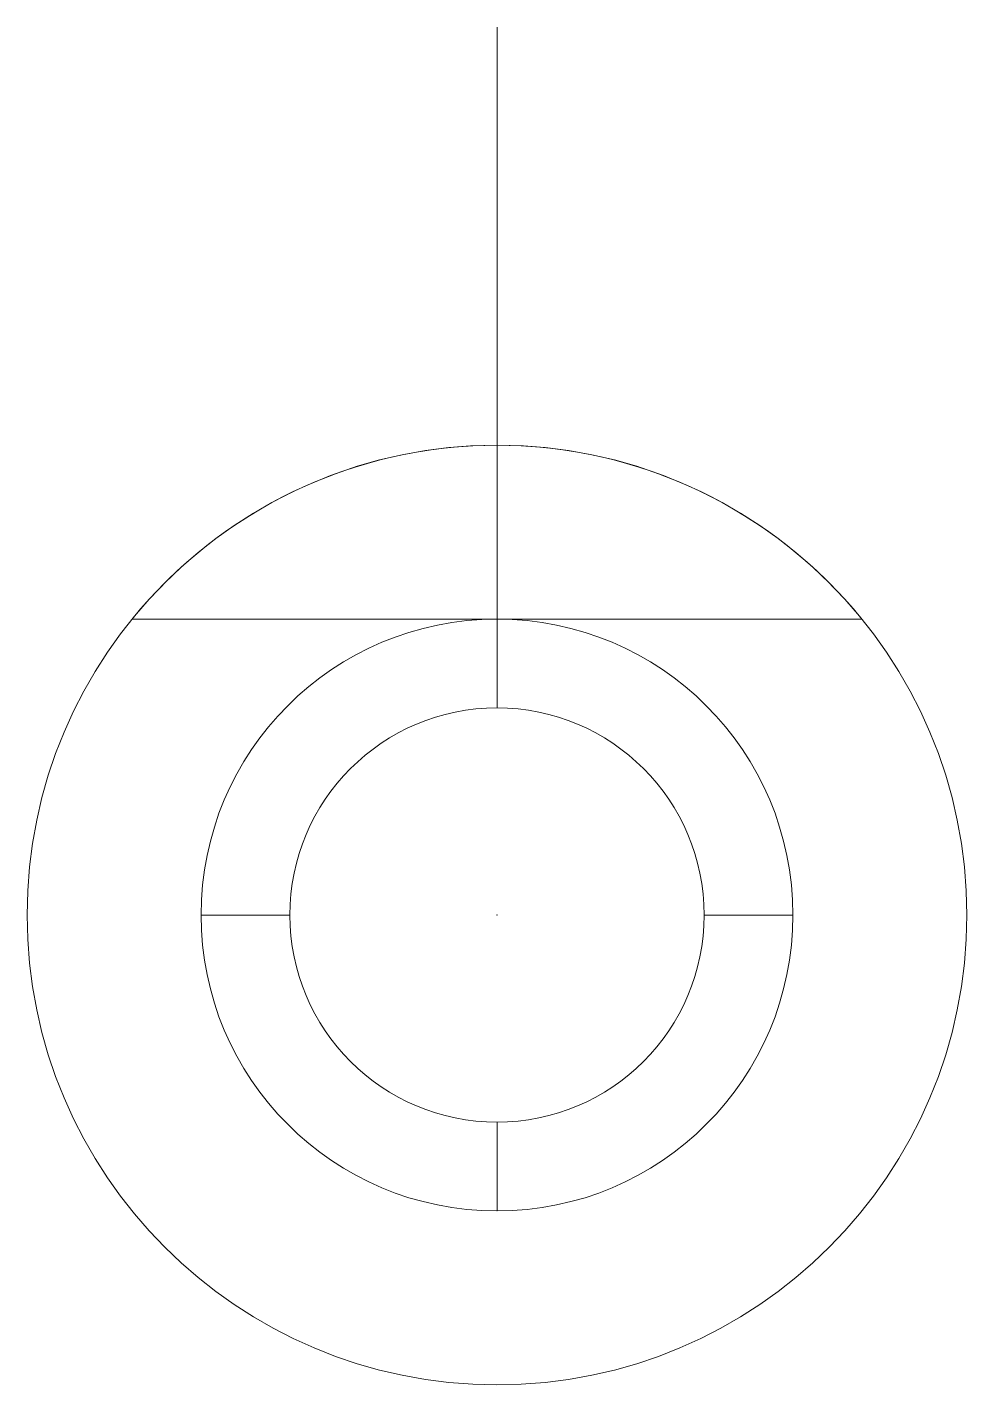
# Model space of a CAD drawing. Header units: millimetres. Extents: x -1.59 to 1.59, y -1.59 to 3.
import ezdxf

# ---------------------------------------------------------------- set-up
doc = ezdxf.new("R2010")
doc.units = ezdxf.units.MM
for name, color, linetype, true_color in [('1', 7, 'Continuous', 0xffffff), ('61', 7, 'Continuous', 0xffffff), ('Front$1', 7, 'Continuous', 0xffffff), ('Isometric$4', 7, 'Continuous', 0xffffff), ('Right$3', 7, 'Continuous', 0xffffff), ('Top$2', 7, 'Continuous', 0xffffff)]:
    doc.layers.add(name, color=color, linetype=linetype, true_color=true_color)

msp = doc.modelspace()

# ---------------------------------------------------------------- linework, layer by layer
at = {"layer": '1', "color": 3, "linetype": 'Continuous', "lineweight": 18}
for p, q in [((0, 1, 27), (0, 3, 27)), ((0, 1, 23), (0, 3, 23)), ((0, 3, 27), (0, 3, 23)), ((0, 1, 27), (0, 1, 23)), ((0, 0, -6.5), (0, 0, 29.5))]:
    msp.add_line(p, q, dxfattribs=at)
at = {"layer": '1', "color": 30, "linetype": 'Continuous', "lineweight": 13}
for p, q in [((-1.2329, 1, 23), (1.2329, 1, 23)), ((-1.2329, 1, 23), (-1.2329, 1, 27)), ((-1.2329, 1, 27), (1.2329, 1, 27)), ((1.2329, 1, 27), (1.2329, 1, 23))]:
    msp.add_line(p, q, dxfattribs=at)
at = {"layer": '1', "color": 3, "linetype": 'Continuous', "lineweight": 18}
msp.add_circle((0, 0), 1.5875, dxfattribs=at)
at = {"layer": '1', "color": 30, "linetype": 'Continuous', "lineweight": 13}
for centre, radius in [((0, 0), 1.5875), ((0, 0, 29.5), 1.5875), ((0, 0, -6.2), 1)]:
    msp.add_circle(centre, radius, dxfattribs=at)
at = {"layer": '1', "color": 3, "linetype": 'Continuous', "lineweight": 18, "extrusion": (0, 0, -1)}
msp.add_circle((0, 0), 1, dxfattribs=at)
at = {"layer": '1', "color": 30, "linetype": 'Continuous', "lineweight": 13, "extrusion": (0, 0, -1)}
for centre, radius in [((0, 0), 1), ((0, 0, 6.5), 0.7)]:
    msp.add_circle(centre, radius, dxfattribs=at)
msp.add_arc((0, 0, -27), 1.5875, 39.0443, 140.9557, dxfattribs=at)
at = {"layer": '1', "color": 30, "linetype": 'Continuous', "lineweight": 13}
msp.add_arc((0, 0, 23), 1.5875, 39.0443, 140.9557, dxfattribs=at)
at = {"layer": '61', "color": 5, "linetype": 'Continuous', "lineweight": 18}
msp.add_point((0, 0), dxfattribs=at)
at = {"layer": 'Front$1', "color": 3, "linetype": 'Continuous', "lineweight": 18}
for p, q in [((0, 1, 23), (0, 3, 23)), ((0, 3, 27), (0, 3, 23)), ((0, 1, 27), (0, 3, 27)), ((0, 1, 27), (0, 1, 23)), ((0, 0, -6.5), (0, 0, 29.5))]:
    msp.add_line(p, q, dxfattribs=at)
at = {"layer": 'Front$1', "color": 155, "linetype": 'Continuous', "lineweight": 18}
for p, q in [((-1.5875, 0, 29.5), (-1.5875, 0)), ((-1, 0), (-1, 0, -6.2)), ((-1, 0, -6.2), (-0.7, 0, -6.5)), ((0.7, 0, -6.5), (1, 0, -6.2)), ((1, 0, -6.2), (1, 0)), ((1.5875, 0), (1.5875, 0, 29.5))]:
    msp.add_line(p, q, dxfattribs=at)
at = {"layer": 'Front$1', "color": 155, "linetype": 'Continuous', "lineweight": 13}
for centre in [(0, 0, 29.5), (0, 0)]:
    msp.add_circle(centre, 1.5875, dxfattribs=at)
at = {"layer": 'Front$1', "color": 3, "linetype": 'Continuous', "lineweight": 18}
msp.add_circle((0, 0), 1.5875, dxfattribs=at)
at = {"layer": 'Front$1', "color": 155, "linetype": 'Continuous', "lineweight": 18}
msp.add_circle((0, 0, -6.2), 1, dxfattribs=at)
at = {"layer": 'Front$1', "color": 3, "linetype": 'Continuous', "lineweight": 18, "extrusion": (0, 0, -1)}
msp.add_circle((0, 0), 1, dxfattribs=at)
at = {"layer": 'Front$1', "color": 155, "linetype": 'Continuous', "lineweight": 13, "extrusion": (0, 0, -1)}
msp.add_circle((0, 0, 6.5), 0.7, dxfattribs=at)
at = {"layer": 'Isometric$4', "color": 3, "linetype": 'Continuous', "lineweight": 18}
for p, q in [((0, 1, 23), (0, 3, 23)), ((0, 3, 27), (0, 3, 23)), ((0, 1, 27), (0, 3, 27)), ((0, 1, 27), (0, 1, 23)), ((0, 0, -6.5), (0, 0, 29.5))]:
    msp.add_line(p, q, dxfattribs=at)
at = {"layer": 'Isometric$4', "color": 155, "linetype": 'Continuous', "lineweight": 18}
for p, q in [((1.1225, 1.1225, 27), (1.1225, 1.1225, 29.5)), ((1.1225, 1.1225), (1.1225, 1.1225, 23)), ((1.2329, 1, 27), (1.2329, 1, 23)), ((0.7071, 0.7071, -6.2), (0.7071, 0.7071)), ((0.7, 0, -6.5), (1, 0, -6.2)), ((0, -1, -6.2), (0, -0.7, -6.5)), ((-1.1225, -1.1225, 29.5), (-1.1225, -1.1225))]:
    msp.add_line(p, q, dxfattribs=at)
at = {"layer": 'Isometric$4', "color": 155, "linetype": 'Continuous', "lineweight": 13}
msp.add_line((-0.7071, -0.7071), (-0.7071, -0.7071, -6.2), dxfattribs=at)
at = {"layer": 'Isometric$4', "color": 155, "linetype": 'Continuous', "lineweight": 18}
for centre in [(0, 0, 29.5), (0, 0)]:
    msp.add_circle(centre, 1.5875, dxfattribs=at)
at = {"layer": 'Isometric$4', "color": 3, "linetype": 'Continuous', "lineweight": 18}
msp.add_circle((0, 0), 1.5875, dxfattribs=at)
at = {"layer": 'Isometric$4', "color": 155, "linetype": 'Continuous', "lineweight": 13}
msp.add_circle((0, 0, -6.2), 1, dxfattribs=at)
at = {"layer": 'Isometric$4', "color": 3, "linetype": 'Continuous', "lineweight": 18, "extrusion": (0, 0, -1)}
msp.add_circle((0, 0), 1, dxfattribs=at)
at = {"layer": 'Isometric$4', "color": 155, "linetype": 'Continuous', "lineweight": 13, "extrusion": (0, 0, -1)}
msp.add_circle((0, 0, 6.5), 0.7, dxfattribs=at)
msp.add_arc((0, 0, -27), 1.5875, 39.0443, 140.9557, dxfattribs=at)
at = {"layer": 'Isometric$4', "color": 155, "linetype": 'Continuous', "lineweight": 18}
msp.add_arc((0, 0, 23), 1.5875, 39.0443, 140.9557, dxfattribs=at)
at = {"layer": 'Right$3', "color": 3, "linetype": 'Continuous', "lineweight": 18}
for p, q in [((0, 1, 23), (0, 3, 23)), ((0, 3, 27), (0, 3, 23)), ((0, 1, 27), (0, 3, 27)), ((0, 1, 27), (0, 1, 23)), ((0, 0, -6.5), (0, 0, 29.5))]:
    msp.add_line(p, q, dxfattribs=at)
at = {"layer": 'Right$3', "color": 155, "linetype": 'Continuous', "lineweight": 18}
for p, q in [((0, 1.5875, 27), (0, 1.5875, 29.5)), ((0, 1.5875), (0, 1.5875, 23)), ((0, 0.7, -6.5), (0, 1, -6.2)), ((0, 1, -6.2), (0, 1)), ((1.2329, 1, 27), (1.2329, 1, 23)), ((0, -1, -6.2), (0, -0.7, -6.5)), ((0, -1), (0, -1, -6.2)), ((0, -1.5875, 29.5), (0, -1.5875))]:
    msp.add_line(p, q, dxfattribs=at)
for centre in [(0, 0, 29.5), (0, 0)]:
    msp.add_circle(centre, 1.5875, dxfattribs=at)
at = {"layer": 'Right$3', "color": 3, "linetype": 'Continuous', "lineweight": 18}
msp.add_circle((0, 0), 1.5875, dxfattribs=at)
at = {"layer": 'Right$3', "color": 155, "linetype": 'Continuous', "lineweight": 13}
msp.add_circle((0, 0, -6.2), 1, dxfattribs=at)
at = {"layer": 'Right$3', "color": 3, "linetype": 'Continuous', "lineweight": 18, "extrusion": (0, 0, -1)}
msp.add_circle((0, 0), 1, dxfattribs=at)
at = {"layer": 'Right$3', "color": 155, "linetype": 'Continuous', "lineweight": 13, "extrusion": (0, 0, -1)}
msp.add_circle((0, 0, 6.5), 0.7, dxfattribs=at)
msp.add_arc((0, 0, -27), 1.5875, 39.0443, 140.9557, dxfattribs=at)
at = {"layer": 'Right$3', "color": 155, "linetype": 'Continuous', "lineweight": 18}
msp.add_arc((0, 0, 23), 1.5875, 39.0443, 140.9557, dxfattribs=at)
at = {"layer": 'Top$2', "color": 3, "linetype": 'Continuous', "lineweight": 18}
for p, q in [((0, 1, 23), (0, 3, 23)), ((0, 3, 27), (0, 3, 23)), ((0, 1, 27), (0, 3, 27)), ((0, 1, 27), (0, 1, 23)), ((0, 0, -6.5), (0, 0, 29.5))]:
    msp.add_line(p, q, dxfattribs=at)
at = {"layer": 'Top$2', "color": 155, "linetype": 'Continuous', "lineweight": 18}
msp.add_circle((0, 0, 29.5), 1.5875, dxfattribs=at)
at = {"layer": 'Top$2', "color": 3, "linetype": 'Continuous', "lineweight": 18}
msp.add_circle((0, 0), 1.5875, dxfattribs=at)
at = {"layer": 'Top$2', "color": 3, "linetype": 'Continuous', "lineweight": 18, "extrusion": (0, 0, -1)}
msp.add_circle((0, 0), 1, dxfattribs=at)

doc.saveas('drawing.dxf')
